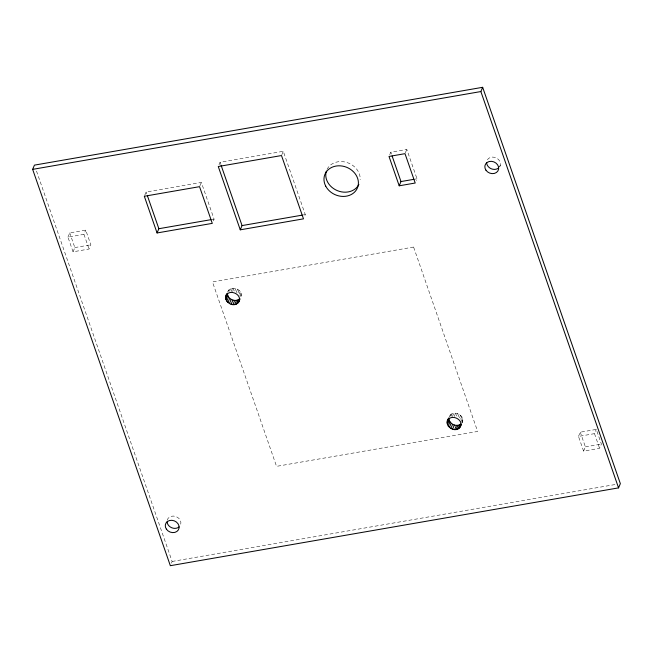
<?xml version="1.0" encoding="UTF-8"?>
<svg xmlns="http://www.w3.org/2000/svg" width="653" height="653" viewBox="0 0 653 653"><rect width="100%" height="100%" fill="white"/><g stroke="black" fill="none" stroke-linecap="round" stroke-linejoin="round"><path stroke-width="0.49" stroke-dasharray="3.27 2.45" d="M241.161 296.331C242.932 288.634 229.652 284.586 227.481 292.503M461.916 423.062C466.634 415.284 451.949 408.607 449.125 417.169M67.945 237.129L69.732 232.892L85.739 230.109L90.84 244.793L89.053 249.03L73.046 251.805L67.945 237.129L83.951 234.354L85.739 230.109M73.046 251.805L74.834 247.569L69.732 232.892M144.672 195.41L146.109 192.015L201.336 182.432L214.086 219.13L213.009 221.669M199.9 185.819L201.336 182.432M218.984 164.825L220.053 162.279L283.288 151.3L305.278 214.608L304.567 216.298M281.851 154.696L283.288 151.3M228.517 291.303L229.236 289.606M229.546 291.271L230.623 288.724M231.08 291.597L232.517 288.21M232.615 291.524L234.052 288.128M234.778 291.001L235.855 288.455M236.125 292.577L237.561 289.181M237.978 292.805L239.047 290.259M239.145 294.152L240.222 291.605M239.937 295.801L241.014 293.254M240.598 296.446L241.308 294.748M171.421 563.147L172.131 561.449L36.111 169.935M389.719 154.745L390.796 152.206L406.803 149.423L416.998 178.783L416.288 180.481M405.366 152.818L406.803 149.423M499.602 166.972L500.32 165.274M449.044 417.43L449.754 415.741M450.088 416.247L450.807 414.549M451.125 416.23L452.203 413.684M452.415 416.59L453.851 413.202M454.202 416.516L455.631 413.129M456.357 416.018L457.435 413.471M458.055 416.761L459.132 414.214M459.524 417.847L460.602 415.3M460.675 419.202L461.753 416.655M461.075 421.585L462.504 418.189M462.087 421.495L462.806 419.797M578.493 436.424L580.28 432.188L596.287 429.413L601.389 444.089L599.593 448.325L583.586 451.109L578.493 436.424L594.499 433.649L596.287 429.413M583.586 451.109L585.382 446.864L580.28 432.188M461.998 422.793L462.626 421.365M414.998 179.134L416.998 178.783M212.078 219.473L214.086 219.13M74.834 247.569L90.84 244.793M303.27 214.951L305.278 214.608M585.382 446.864L601.389 444.089M172.131 561.449L615.322 484.51M594.499 433.649L599.593 448.325M390.796 152.206L391.449 154.1M220.053 162.279L220.722 164.197M146.109 192.015L146.762 193.9M83.951 234.354L89.053 249.03M327.088 169.315A17.607 14.864 22.9 0 1 346.931 162.507A17.607 14.864 22.9 0 1 360.162 179.755M487.391 159.765A7.085 5.983 22.9 0 1 496.729 158.148A7.085 5.983 22.9 0 1 499.708 166.711M167.217 520.188A7.085 5.983 22.9 0 1 175.469 516.401A7.085 5.983 22.9 0 1 180.759 524.253M413.578 247.046L212.478 281.957L276.546 466.356L477.637 431.445L413.578 247.046"/><path stroke-width="0.98" d="M225.791 296.486C228.444 288.006 243.047 294.225 238.753 302.004C233.766 309.22 221.163 300.543 227.122 293.352M447.329 421.405C450.064 412.982 464.601 419.316 460.202 427.038C455.01 434.229 442.522 425.201 448.766 418.01M32.65 169.364L34.438 165.127L482.657 87.306L620.35 483.636L618.562 487.873L170.343 565.694L32.65 169.364L480.869 91.551L482.657 87.306M157.063 232.958L144.321 196.259L199.54 186.668L212.29 223.367L157.063 232.958L158.859 228.713L147.415 195.786M240.255 229.823L218.265 166.523L281.5 155.545L303.49 218.845L240.255 229.823L242.051 225.579L221.057 165.16M225.644 298.07L227.432 293.826C227.864 299.319 235.251 302.47 239.504 298.968L237.716 303.212M225.938 299.564L227.734 295.327M226.73 301.213L228.526 296.968M227.905 302.559L229.693 298.323M229.391 303.637L231.178 299.392M231.097 304.363L232.884 300.119M232.901 304.69L234.696 300.453M234.688 304.6L236.484 300.356M236.329 304.094L238.125 299.858M238.753 302.004L240.084 298.87M399.203 185.803L389 156.442L405.007 153.667L415.21 183.02L399.203 185.803L400.991 181.558L392.11 155.994M447.158 422.973L448.954 418.736C449.297 424.23 456.676 427.389 460.945 423.985L459.157 428.221M447.46 424.581L449.248 420.344M448.211 426.115L449.999 421.879M449.362 427.47L451.15 423.234M450.831 428.556L452.627 424.319M452.529 429.299L454.317 425.062M454.684 429.633L456.48 425.389M456.112 429.576L457.908 425.332M457.761 429.086L459.549 424.85M460.202 427.038L461.279 424.491M400.991 181.558L414.002 179.306M158.859 228.713L211.074 219.653M242.051 225.579L302.266 215.131M480.869 91.551L618.562 487.873M358.872 184.44A17.607 14.864 22.9 0 1 337.397 190.66A17.607 14.864 22.9 0 1 326.361 171.11M498.672 167.911A7.085 5.983 22.9 0 1 491.195 168.743A7.085 5.983 22.9 0 1 486.624 162.777M179.118 526.889A7.085 5.983 22.9 0 1 171.641 527.722A7.085 5.983 22.9 0 1 167.07 521.763M325.725 186.138A17.607 14.864 22.9 0 0 355.485 191.133A17.607 14.864 22.9 0 0 342.36 166.074A17.607 14.864 22.9 0 0 325.725 186.138M485.922 170.155A7.085 5.983 22.9 0 0 497.913 170.947A7.085 5.983 22.9 0 0 491.431 161.332A7.085 5.983 22.9 0 0 485.922 170.155M166.368 529.134A7.085 5.983 22.9 0 0 178.359 529.926A7.085 5.983 22.9 0 0 171.878 520.31A7.085 5.983 22.9 0 0 166.368 529.134"/></g></svg>
